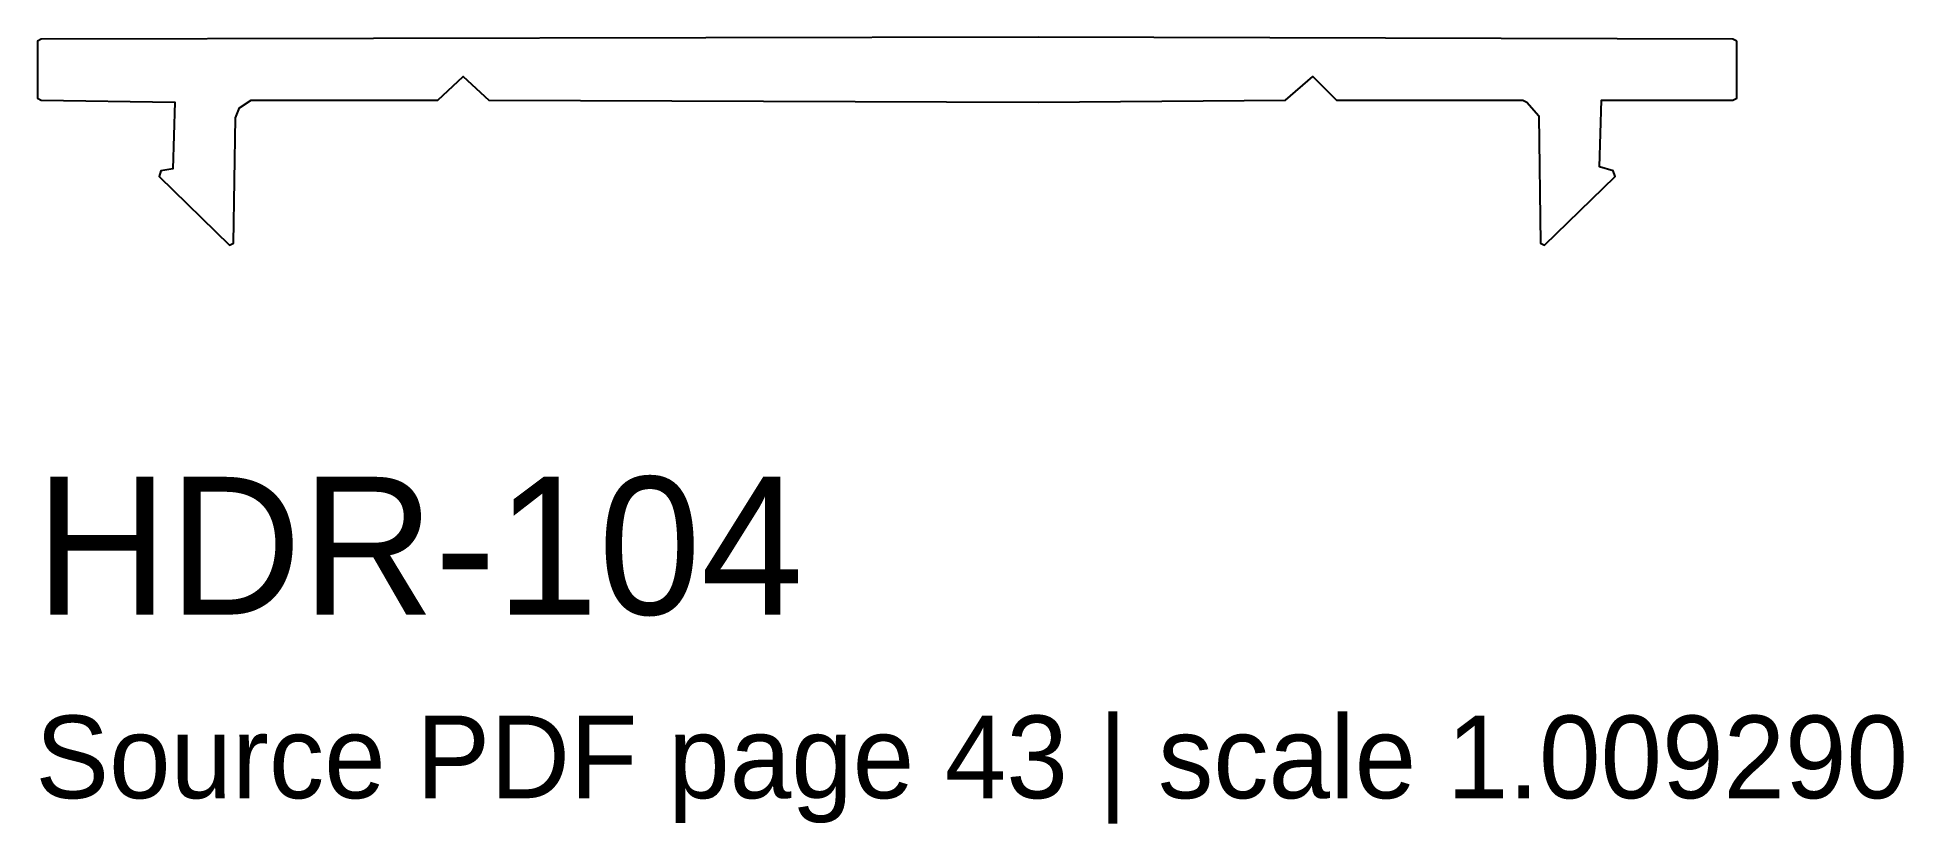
# Model space of a CAD drawing. Header units: millimetres. Extents: x 0 to 40.7, y -12.6 to 4.6.
import ezdxf

# ---------------------------------------------------------------- set-up
doc = ezdxf.new("R2010")
doc.units = ezdxf.units.MM
doc.layers.add('INFO', color=7, linetype='Continuous')
doc.layers.add('PROFILE', color=7, linetype='Continuous')

msp = doc.modelspace()

# ---------------------------------------------------------------- linework, layer by layer
at = {"layer": 'PROFILE'}
msp.add_lwpolyline([(37.044, 4.486), (36.959, 4.529), (21.833, 4.572), (0.128, 4.529), (0.043, 4.486), (0.043, 3.247), (0.128, 3.204), (3.034, 3.162), (2.991, 1.709), (2.735, 1.666), (2.692, 1.538), (4.23, 0.043), (4.315, 0.085), (4.358, 2.82), (4.444, 3.034), (4.7, 3.204), (8.759, 3.204), (9.314, 3.717), (9.87, 3.204), (21.833, 3.162), (27.217, 3.204), (27.815, 3.717), (28.328, 3.204), (32.387, 3.204), (32.472, 3.162), (32.729, 2.863), (32.771, 0.085), (32.857, 0.043), (34.395, 1.538), (34.352, 1.666), (34.053, 1.752), (34.096, 3.204), (36.959, 3.204), (37.044, 3.247)], close=True, dxfattribs=at)

# ---------------------------------------------------------------- texts
at = {"layer": 'INFO'}
for s, height, p in [('HDR-104', 3, (0, -8)), ('Source PDF page 43 | scale 1.009290', 1.8, (0, -12))]:
    msp.add_text(s, height=height, dxfattribs=at).set_placement(p)

doc.saveas('drawing.dxf')
